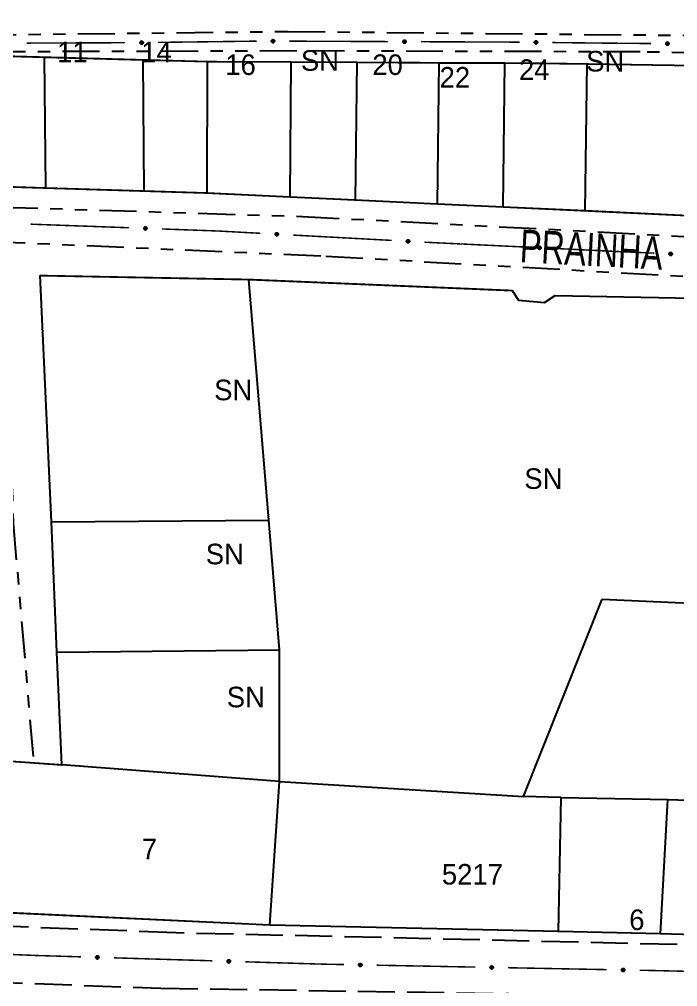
# Model space of a CAD drawing. Extents: x 203196 to 204359, y 4872588 to 4874244.
# Drawn here: x 204105.9 to 204186, y 4873440 to 4873557.6 of the extents above; entities that cross this region are included whole.
import ezdxf
from ezdxf.enums import TextEntityAlignment as Align

# ---------------------------------------------------------------- set-up
doc = ezdxf.new("R2010")
doc.units = 0
doc.header["$LTSCALE"] = 1.5
doc.header["$MEASUREMENT"] = 0
doc.linetypes.add('TRACO_11', pattern=[8, 3, -1, 3, -1])
doc.linetypes.add('TRACO_25', pattern=[8, 3, -1, 1, -1, 1, -1])
for name, color, linetype in [('CD_MALHA_LOTES', 7, 'CONTINUOUS'), ('RU-QUADRA', 210, 'CONTINUOUS'), ('SV-EIXO-RUA-N-PAV', 6, 'CONTINUOUS'), ('SV-EIXO-RUA-PAV', 20, 'CONTINUOUS'), ('SV-RUA-NAO-PAV', 7, 'CONTINUOUS'), ('SV-RUA-PAVIM', 7, 'CONTINUOUS'), ('SV-TXT-RUA-N-PAV', 7, 'CONTINUOUS'), ('Th_NmrPort', 1, 'CONTINUOUS')]:
    doc.layers.add(name, color=color, linetype=linetype)
doc.styles.add('ARIAL', font='ARIAL.SHX')

msp = doc.modelspace()

# ---------------------------------------------------------------- linework, layer by layer
at = {"layer": 'CD_MALHA_LOTES', "linetype": 'Continuous', "flags": 128}
for points in [[(204098.964626, 4873553.297241), (204108.952803, 4873553.023557)], [(204109.097777, 4873537.07987), (204108.952803, 4873553.023557)], [(204108.952803, 4873553.023557), (204120.938616, 4873552.695135)], [(204121.080477, 4873536.70782), (204120.938616, 4873552.695135)], [(204120.938616, 4873552.695135), (204128.789991, 4873552.48)], [(204128.74, 4873536.47), (204128.789991, 4873552.48)], [(204128.789991, 4873552.48), (204138.966852, 4873552.42988)], [(204138.813248, 4873535.998482), (204138.966852, 4873552.42988)], [(204138.966852, 4873552.42988), (204146.966677, 4873552.390482)], [(204146.798795, 4873535.624029), (204146.966677, 4873552.390482)], [(204146.966677, 4873552.390482), (204156.966458, 4873552.341234)], [(204156.780647, 4873535.154259), (204156.966458, 4873552.341234)], [(204156.966458, 4873552.341234), (204164.966283, 4873552.301836)], [(204164.76613, 4873534.778444), (204164.966283, 4873552.301836)], [(204164.966283, 4873552.301836), (204174.965722, 4873552.193558)], [(204174.748742, 4873534.308638), (204174.965722, 4873552.193558)], [(204174.965722, 4873552.193558), (204193.463336, 4873551.906269)], [(204109.097777, 4873537.07987), (204099.112193, 4873537.389912)], [(204121.080477, 4873536.70782), (204109.097777, 4873537.07987)], [(204128.74, 4873536.47), (204121.080477, 4873536.70782)], [(204138.813248, 4873535.998482), (204128.74, 4873536.47)], [(204146.798795, 4873535.624029), (204138.813248, 4873535.998482)], [(204156.780647, 4873535.154259), (204146.798795, 4873535.624029)], [(204164.76613, 4873534.778444), (204156.780647, 4873535.154259)], [(204174.748742, 4873534.308638), (204164.76613, 4873534.778444)], [(204193.216576, 4873533.439499), (204174.748742, 4873534.308638)], [(204109.78759, 4873496.505739), (204108.42, 4873526.47)], [(204108.42, 4873526.47), (204133.820335, 4873525.991762)], [(204133.820335, 4873525.991762), (204165.859835, 4873524.654078), (204166.625962, 4873523.459301), (204169.8, 4873523.17), (204171.061773, 4873524.011423), (204198.3, 4873523.49)], [(204136.227334, 4873496.724014), (204133.820335, 4873525.991762)], [(204109.78759, 4873496.505739), (204136.227334, 4873496.724014)], [(204137.525686, 4873480.932069), (204136.227334, 4873496.724014)], [(204110.415517, 4873480.667846), (204109.78759, 4873496.505739)], [(204167.227038, 4873463.097157), (204176.803988, 4873487.113249)], [(204176.803988, 4873487.113249), (204201.810214, 4873485.973316)], [(204110.415517, 4873480.667846), (204137.525686, 4873480.932069)], [(204111.05048, 4873466.969194), (204110.415517, 4873480.667846)], [(204137.532614, 4873464.953121), (204137.525686, 4873480.932069)], [(204101.987635, 4873467.59959), (204111.05048, 4873466.969194)], [(204137.532614, 4873464.953121), (204111.05048, 4873466.969194)], [(204136.354747, 4873447.479895), (204137.532614, 4873464.953121)], [(204137.532614, 4873464.953121), (204167.227038, 4873463.097157)], [(204171.80511, 4873463.003629), (204167.227038, 4873463.097157)], [(204171.470241, 4873446.704311), (204171.80511, 4873463.003629)], [(204171.80511, 4873463.003629), (204184.812869, 4873462.737886)], [(204183.888178, 4873446.433292), (204184.812869, 4873462.737886)], [(204184.812869, 4873462.737886), (204197.05489, 4873462.332104)], [(204136.354747, 4873447.479895), (204100.39, 4873449.15)], [(204171.470241, 4873446.704311), (204136.354747, 4873447.479895)], [(204183.888178, 4873446.433292), (204171.470241, 4873446.704311)], [(204196.065311, 4873446.063835), (204183.888178, 4873446.433292)]]:
    msp.add_lwpolyline(points, dxfattribs=at)
at = {"layer": 'RU-QUADRA', "linetype": 'Continuous', "const_width": 0.18, "flags": 128}
for points in [[(204092.99, 4873537.58), (204128.74, 4873536.47), (204138.81, 4873536), (204205.53, 4873532.86), (204258.98, 4873530.43), (204267.77, 4873550.38), (204237.65, 4873551.22), (204169.4, 4873552.28), (204128.79, 4873552.48), (204069.033068, 4873554.117392)], [(204100.39, 4873449.15), (204136.35, 4873447.48), (204183.89, 4873446.43), (204217.75, 4873445.41), (204225.18, 4873461.4), (204236.26, 4873484.55), (204240.7, 4873495.18), (204248.237278, 4873512.667168), (204245.612781, 4873512.99523), (204248.4, 4873521.68), (204211.64, 4873523.01), (204198.3, 4873523.49), (204171.061773, 4873524.011423), (204169.8, 4873523.17), (204166.625962, 4873523.459301), (204165.86, 4873524.65), (204133.82, 4873525.99), (204108.42, 4873526.47), (204109.78759, 4873496.505739), (204110.415517, 4873480.667846), (204111.05048, 4873466.969194), (204101.987635, 4873467.59959)]]:
    msp.add_lwpolyline(points, dxfattribs=at)
at = {"layer": 'SV-EIXO-RUA-N-PAV', "const_width": 0.18}
for points in [[(204106.75033, 4873554.719036), (204118.750227, 4873554.768847)], [(204122.750023, 4873554.805498), (204134.749058, 4873554.957712)], [(204138.74896, 4873554.955387), (204150.748852, 4873554.904522)], [(204154.748818, 4873554.887835), (204165.748722, 4873554.841889)], [(204165.748722, 4873554.841889), (204166.20653, 4873554.840001)], [(204166.20653, 4873554.840001), (204166.748684, 4873554.833909)], [(204170.748431, 4873554.788965), (204176.748052, 4873554.721549)], [(204176.748052, 4873554.721549), (204177.65863, 4873554.711326)], [(204177.65863, 4873554.711326), (204182.747819, 4873554.669)], [(204107.233417, 4873532.704282), (204119.225459, 4873532.267324)], [(204123.222806, 4873532.121671), (204129.218827, 4873531.903192)], [(204129.218827, 4873531.903192), (204129.991586, 4873531.875037)], [(204129.991586, 4873531.875037), (204135.210695, 4873531.592923)], [(204139.204864, 4873531.377022), (204151.187371, 4873530.729318)], [(204155.18154, 4873530.513416), (204155.383509, 4873530.502501)], [(204155.383509, 4873530.502501), (204167.167569, 4873529.934594)], [(204171.162932, 4873529.742046), (204178.154817, 4873529.405087)], [(204178.154817, 4873529.405087), (204179.116949, 4873529.358721)], [(204179.116949, 4873529.358721), (204183.14972, 4873529.179486)]]:
    msp.add_lwpolyline(points, dxfattribs=at)
at = {"layer": 'SV-EIXO-RUA-N-PAV'}
for points in [[(204120.605119, 4873554.888378), (204120.638761, 4873554.923878), (204120.674935, 4873554.947509), (204120.710778, 4873554.958534), (204120.744991, 4873554.960018), (204120.780165, 4873554.957594), (204120.815088, 4873554.947326), (204120.851324, 4873554.927344), (204120.887172, 4873554.893846), (204120.908944, 4873554.8552), (204120.921634, 4873554.820638), (204120.925235, 4873554.785051), (204120.922308, 4873554.750921), (204120.910443, 4873554.714997), (204120.889834, 4873554.678473), (204120.855279, 4873554.643242), (204120.819656, 4873554.620318), (204120.784707, 4873554.610564), (204120.748908, 4873554.60717), (204120.713028, 4873554.610075), (204120.678805, 4873554.620351), (204120.642068, 4873554.641167), (204120.607746, 4873554.675735), (204120.584477, 4873554.711002), (204120.574235, 4873554.745805), (204120.571687, 4873554.781126), (204120.573689, 4873554.816434), (204120.582549, 4873554.851969), (204120.605119, 4873554.888378)], [(204136.605766, 4873555.074554), (204136.640004, 4873555.109479), (204136.676572, 4873555.132494), (204136.712596, 4873555.142911), (204136.74683, 4873555.143816), (204136.781958, 4873555.140797), (204136.816702, 4873555.12994), (204136.852595, 4873555.109348), (204136.887871, 4873555.075248), (204136.908986, 4873555.036238), (204136.921089, 4873555.001466), (204136.924088, 4873554.965823), (204136.920583, 4873554.931748), (204136.908112, 4873554.89603), (204136.886888, 4873554.85986), (204136.851741, 4873554.825219), (204136.815736, 4873554.802901), (204136.780627, 4873554.79374), (204136.744775, 4873554.790952), (204136.708949, 4873554.794464), (204136.674905, 4873554.805318), (204136.638526, 4873554.826753), (204136.604794, 4873554.861896), (204136.582125, 4873554.897552), (204136.572473, 4873554.932523), (204136.570523, 4873554.967882), (204136.573123, 4873555.003151), (204136.582583, 4873555.038532), (204136.605766, 4873555.074554)], [(204152.605616, 4873555.006868), (204152.639852, 4873555.041796), (204152.676418, 4873555.064813), (204152.712442, 4873555.075233), (204152.746676, 4873555.07614), (204152.781804, 4873555.073123), (204152.816549, 4873555.062268), (204152.852443, 4873555.041678), (204152.887721, 4873555.00758), (204152.908838, 4873554.968571), (204152.920943, 4873554.933801), (204152.923944, 4873554.898158), (204152.920442, 4873554.864082), (204152.907973, 4873554.828364), (204152.886751, 4873554.792192), (204152.851606, 4873554.757549), (204152.815603, 4873554.735229), (204152.780494, 4873554.726065), (204152.744642, 4873554.723275), (204152.708817, 4873554.726785), (204152.674772, 4873554.737637), (204152.638391, 4873554.759069), (204152.604657, 4873554.79421), (204152.581986, 4873554.829865), (204152.572332, 4873554.864836), (204152.57038, 4873554.900195), (204152.572977, 4873554.935464), (204152.582435, 4873554.970845), (204152.605616, 4873555.006868)], [(204168.606123, 4873554.923125), (204168.640605, 4873554.957809), (204168.677333, 4873554.980568), (204168.713429, 4873554.990733), (204168.747669, 4873554.991399), (204168.782774, 4873554.988134), (204168.817442, 4873554.977034), (204168.85319, 4873554.956191), (204168.888226, 4873554.921845), (204168.909068, 4873554.882688), (204168.920927, 4873554.847833), (204168.923676, 4873554.81217), (204168.919933, 4873554.77812), (204168.907212, 4873554.74249), (204168.885736, 4873554.706469), (204168.850347, 4873554.672075), (204168.814187, 4873554.65001), (204168.779015, 4873554.641094), (204168.743144, 4873554.638557), (204168.707344, 4873554.64232), (204168.673376, 4873554.653412), (204168.637148, 4873554.6751), (204168.603663, 4873554.710479), (204168.581244, 4873554.746293), (204168.571837, 4873554.781331), (204168.570135, 4873554.816702), (204168.572981, 4873554.851953), (204168.582688, 4873554.887266), (204168.606123, 4873554.923125)], [(204184.60499, 4873554.763638), (204184.63937, 4873554.798424), (204184.676032, 4873554.82129), (204184.712098, 4873554.83156), (204184.746336, 4873554.832325), (204184.781451, 4873554.829163), (204184.81615, 4873554.818164), (204184.851959, 4873554.797426), (204184.887096, 4873554.763182), (204184.908051, 4873554.724087), (204184.920012, 4873554.689266), (204184.922866, 4873554.653611), (204184.919222, 4873554.61955), (204184.906605, 4873554.583884), (204184.885234, 4873554.5478), (204184.849946, 4873554.513303), (204184.813851, 4873554.491132), (204184.778704, 4873554.482114), (204184.742841, 4873554.479472), (204184.70703, 4873554.48313), (204184.673031, 4873554.494123), (204184.636739, 4873554.515706), (204184.603151, 4873554.550986), (204184.580628, 4873554.586735), (204184.571118, 4873554.621745), (204184.569313, 4873554.657112), (204184.572056, 4873554.69237), (204184.58166, 4873554.727711), (204184.60499, 4873554.763638)], [(204121.084555, 4873532.309737), (204121.1199, 4873532.343542), (204121.157189, 4873532.365369), (204121.19353, 4873532.374622), (204121.227776, 4873532.374425), (204121.262788, 4873532.370277), (204121.297165, 4873532.358307), (204121.332377, 4873532.336571), (204121.366537, 4873532.301353), (204121.386386, 4873532.261684), (204121.397363, 4873532.226541), (204121.399214, 4873532.19082), (204121.394615, 4873532.156875), (204121.381, 4873532.121577), (204121.358624, 4873532.086109), (204121.32238, 4873532.052616), (204121.285676, 4873532.031469), (204121.25029, 4873532.023442), (204121.214367, 4873532.021809), (204121.178673, 4873532.026472), (204121.144996, 4873532.038416), (204121.109325, 4873532.06101), (204121.076742, 4873532.09722), (204121.055232, 4873532.133588), (204121.04671, 4873532.168851), (204121.045899, 4873532.204254), (204121.049632, 4873532.239422), (204121.060225, 4873532.274479), (204121.084555, 4873532.309737)], [(204137.07025, 4873531.602648), (204137.106183, 4873531.635826), (204137.143851, 4873531.656994), (204137.180349, 4873531.665607), (204137.214585, 4873531.664808), (204137.249519, 4873531.660045), (204137.283681, 4873531.647473), (204137.318505, 4873531.625121), (204137.352041, 4873531.589308), (204137.371189, 4873531.549297), (204137.381547, 4873531.513966), (204137.382769, 4873531.478218), (204137.377574, 4873531.444359), (204137.363342, 4873531.409306), (204137.340345, 4873531.374236), (204137.303518, 4873531.341386), (204137.266448, 4873531.320887), (204137.230926, 4873531.313484), (204137.19498, 4873531.312482), (204137.159374, 4873531.317772), (204137.125911, 4873531.330306), (204137.090643, 4873531.353524), (204137.058702, 4873531.390301), (204137.037834, 4873531.427041), (204137.029934, 4873531.462449), (204137.029745, 4873531.497861), (204137.034096, 4873531.532957), (204137.045304, 4873531.567823), (204137.07025, 4873531.602648)], [(204153.046926, 4873530.739042), (204153.08286, 4873530.772221), (204153.120527, 4873530.793389), (204153.157025, 4873530.802002), (204153.191262, 4873530.801202), (204153.226196, 4873530.79644), (204153.260357, 4873530.783868), (204153.295181, 4873530.761515), (204153.328717, 4873530.725703), (204153.347865, 4873530.685691), (204153.358223, 4873530.650361), (204153.359446, 4873530.614613), (204153.354251, 4873530.580754), (204153.340018, 4873530.545701), (204153.317021, 4873530.510631), (204153.280195, 4873530.477781), (204153.243124, 4873530.457282), (204153.207603, 4873530.449878), (204153.171656, 4873530.448877), (204153.13605, 4873530.454167), (204153.102588, 4873530.466701), (204153.067319, 4873530.489918), (204153.035378, 4873530.526696), (204153.014511, 4873530.563436), (204153.00661, 4873530.598844), (204153.006421, 4873530.634256), (204153.010772, 4873530.669352), (204153.02198, 4873530.704218), (204153.046926, 4873530.739042)], [(204169.027035, 4873529.955189), (204169.062774, 4873529.988577), (204169.100317, 4873530.009965), (204169.136764, 4873530.018791), (204169.171005, 4873530.018192), (204169.205966, 4873530.013633), (204169.2402, 4873530.001261), (204169.275155, 4873529.979113), (204169.308899, 4873529.943497), (204169.328281, 4873529.903598), (204169.338846, 4873529.868328), (204169.340277, 4873529.832588), (204169.33528, 4873529.798699), (204169.321252, 4873529.763564), (204169.298461, 4873529.72836), (204169.261827, 4873529.695295), (204169.224877, 4873529.67458), (204169.1894, 4873529.666969), (204169.15346, 4873529.665758), (204169.117823, 4873529.670839), (204169.084288, 4873529.683177), (204169.048885, 4873529.706188), (204169.016729, 4873529.742779), (204168.995647, 4873529.779396), (204168.98754, 4873529.814757), (204168.987144, 4873529.850167), (204168.991289, 4873529.885288), (204169.002293, 4873529.920219), (204169.027035, 4873529.955189)], [(204185.009096, 4873529.207036), (204185.044709, 4873529.240558), (204185.082172, 4873529.262086), (204185.118586, 4873529.271048), (204185.152829, 4873529.270577), (204185.187807, 4873529.26615), (204185.222087, 4873529.253906), (204185.257124, 4873529.231888), (204185.291002, 4873529.196399), (204185.310533, 4873529.156573), (204185.321229, 4873529.121343), (204185.322794, 4873529.085608), (204185.317923, 4873529.051701), (204185.304027, 4873529.016513), (204185.281368, 4873528.981225), (204185.244858, 4873528.948023), (204185.207986, 4873528.927169), (204185.172537, 4873528.919426), (204185.136602, 4873528.91808), (204185.100946, 4873528.923028), (204185.067366, 4873528.935241), (204185.031876, 4873528.958119), (204184.999584, 4873528.994589), (204184.978365, 4873529.031127), (204184.970126, 4873529.066458), (204184.969597, 4873529.101866), (204184.973611, 4873529.137003), (204184.984485, 4873529.171974), (204185.009096, 4873529.207036)]]:
    msp.add_lwpolyline(points, close=True, dxfattribs=at)
for points in [[(204120.571687, 4873554.781126), (204120.921634, 4873554.820638)], [(204120.573689, 4873554.816434), (204120.908944, 4873554.8552)], [(204120.574235, 4873554.745805), (204120.925235, 4873554.785051)], [(204120.575564, 4873554.763067), (204120.921709, 4873554.800209)], [(204120.576461, 4873554.799923), (204120.910292, 4873554.839639)], [(204120.582549, 4873554.851969), (204120.887172, 4873554.893846)], [(204120.582836, 4873554.727679), (204120.92076, 4873554.767446)], [(204120.58285, 4873554.83412), (204120.893469, 4873554.874906)], [(204120.584477, 4873554.711002), (204120.922308, 4873554.750921)], [(204120.594697, 4873554.868386), (204120.865748, 4873554.90867)], [(204120.598295, 4873554.692394), (204120.91166, 4873554.73185)], [(204120.605119, 4873554.888378), (204120.851324, 4873554.927344)], [(204120.607746, 4873554.675735), (204120.910443, 4873554.714997)], [(204120.62423, 4873554.906971), (204120.825817, 4873554.93682)], [(204120.628727, 4873554.660029), (204120.897101, 4873554.696185)], [(204120.638761, 4873554.923878), (204120.815088, 4873554.947326)], [(204120.642068, 4873554.641167), (204120.889834, 4873554.678473)], [(204120.659324, 4873554.937438), (204120.788787, 4873554.951362)], [(204120.665912, 4873554.633208), (204120.864805, 4873554.660295)], [(204120.674935, 4873554.947509), (204120.780165, 4873554.957594)], [(204120.678805, 4873554.620351), (204120.855279, 4873554.643242)], [(204120.700248, 4873554.615904), (204120.831058, 4873554.631209)], [(204120.713028, 4873554.610075), (204120.819656, 4873554.620318)], [(204136.570523, 4873554.967882), (204136.921089, 4873555.001466)], [(204136.572473, 4873554.932523), (204136.924088, 4873554.965823)], [(204136.573123, 4873555.003151), (204136.908986, 4873555.036238)], [(204136.574094, 4873554.94976), (204136.920819, 4873554.981039)], [(204136.575615, 4873554.986596), (204136.91007, 4873555.020656)], [(204136.580766, 4873554.914254), (204136.919315, 4873554.948297)], [(204136.582125, 4873554.897552), (204136.920583, 4873554.931748)], [(204136.582582, 4873555.02068), (204136.893847, 4873555.056203)], [(204136.582583, 4873555.038532), (204136.887871, 4873555.075248)], [(204136.595007, 4873555.054741), (204136.866701, 4873555.090431)], [(204136.595626, 4873554.878713), (204136.909613, 4873554.91286)], [(204136.604794, 4873554.861896), (204136.908112, 4873554.89603)], [(204136.605766, 4873555.074554), (204136.852595, 4873555.109348)], [(204136.625188, 4873555.09282), (204136.827252, 4873555.119254)], [(204136.625506, 4873554.845838), (204136.894453, 4873554.877446)], [(204136.638526, 4873554.826753), (204136.886888, 4873554.85986)], [(204136.640004, 4873555.109479), (204136.816702, 4873555.12994)], [(204136.660793, 4873555.122689), (204136.790473, 4873555.13442)], [(204136.662232, 4873554.818391), (204136.861555, 4873554.842108)], [(204136.674905, 4873554.805318), (204136.851741, 4873554.825219)], [(204136.676572, 4873555.132494), (204136.781958, 4873555.140797)], [(204136.69627, 4873554.800508), (204136.827321, 4873554.813598)], [(204136.708949, 4873554.794464), (204136.815736, 4873554.802901)], [(204152.57038, 4873554.900195), (204152.920943, 4873554.933801)], [(204152.572332, 4873554.864836), (204152.923944, 4873554.898158)], [(204152.572977, 4873554.935464), (204152.908838, 4873554.968571)], [(204152.573952, 4873554.882073), (204152.920674, 4873554.913374)], [(204152.57547, 4873554.918909), (204152.909924, 4873554.95299)], [(204152.580626, 4873554.846567), (204152.919173, 4873554.880631)], [(204152.581986, 4873554.829865), (204152.920442, 4873554.864082)], [(204152.582435, 4873554.970845), (204152.887721, 4873555.00758)], [(204152.582435, 4873554.952993), (204152.893698, 4873554.988536)], [(204152.594859, 4873554.987055), (204152.86655, 4873555.022762)], [(204152.595488, 4873554.811027), (204152.909473, 4873554.845194)], [(204152.604657, 4873554.79421), (204152.907973, 4873554.828364)], [(204152.605616, 4873555.006868), (204152.852443, 4873555.041678)], [(204152.625037, 4873555.025136), (204152.827099, 4873555.051582)], [(204152.62537, 4873554.778154), (204152.894316, 4873554.809779)], [(204152.638391, 4873554.759069), (204152.886751, 4873554.792192)], [(204152.639852, 4873555.041796), (204152.816549, 4873555.062268)], [(204152.66064, 4873555.055007), (204152.79032, 4873555.066746)], [(204152.662098, 4873554.750709), (204152.861419, 4873554.774439)], [(204152.674772, 4873554.737637), (204152.851606, 4873554.757549)], [(204152.676418, 4873555.064813), (204152.781804, 4873555.073123)], [(204152.696137, 4873554.732828), (204152.827187, 4873554.745926)], [(204152.708817, 4873554.726785), (204152.815603, 4873554.735229)], [(204168.570135, 4873554.816702), (204168.920927, 4873554.847833)], [(204168.571837, 4873554.781331), (204168.923676, 4873554.81217)], [(204168.572981, 4873554.851953), (204168.909068, 4873554.882688)], [(204168.573579, 4873554.798556), (204168.920514, 4873554.827408)], [(204168.575357, 4873554.83538), (204168.910043, 4873554.867099)], [(204168.580002, 4873554.763004), (204168.918781, 4873554.794677)], [(204168.581244, 4873554.746293), (204168.919933, 4873554.77812)], [(204168.582563, 4873554.869415), (204168.894068, 4873554.902759)], [(204168.582688, 4873554.887266), (204168.888226, 4873554.921845)], [(204168.594613, 4873554.72736), (204168.908832, 4873554.759309)], [(204168.595226, 4873554.903388), (204168.867163, 4873554.937176)], [(204168.603663, 4873554.710479), (204168.907212, 4873554.74249)], [(204168.606123, 4873554.923125), (204168.85319, 4873554.956191)], [(204168.624262, 4873554.694276), (204168.893424, 4873554.724002)], [(204168.625673, 4873554.941255), (204168.827916, 4873554.966274)], [(204168.637148, 4873554.6751), (204168.885736, 4873554.706469)], [(204168.640605, 4873554.957809), (204168.817442, 4873554.977034)], [(204168.660795, 4873554.666574), (204168.860279, 4873554.688895)], [(204168.661486, 4873554.970873), (204168.791245, 4873554.981697)], [(204168.673376, 4873554.653412), (204168.850347, 4873554.672075)], [(204168.677333, 4873554.980568), (204168.782774, 4873554.988134)], [(204168.694707, 4873554.648453), (204168.825846, 4873554.660625)], [(204168.707344, 4873554.64232), (204168.814187, 4873554.65001)], [(204184.569313, 4873554.657112), (204184.920012, 4873554.689266)], [(204184.571118, 4873554.621745), (204184.922866, 4873554.653611)], [(204184.572056, 4873554.69237), (204184.908051, 4873554.724087)], [(204184.57281, 4873554.638975), (204184.919659, 4873554.66884)], [(204184.574481, 4873554.675805), (204184.909072, 4873554.708501)], [(204184.579337, 4873554.603442), (204184.918022, 4873554.636104)], [(204184.580628, 4873554.586735), (204184.919222, 4873554.61955)], [(204184.581587, 4873554.70986), (204184.892993, 4873554.744113)], [(204184.58166, 4873554.727711), (204184.887096, 4873554.763182)], [(204184.594051, 4873554.567841), (204184.908176, 4873554.600707)], [(204184.594151, 4873554.74387), (204184.865988, 4873554.778452)], [(204184.603151, 4873554.550986), (204184.906605, 4873554.583884)], [(204184.60499, 4873554.763638), (204184.851959, 4873554.797426)], [(204184.623797, 4873554.534844), (204184.892871, 4873554.565356)], [(204184.624487, 4873554.781825), (204184.826656, 4873554.807435)], [(204184.636739, 4873554.515706), (204184.885234, 4873554.5478)], [(204184.63937, 4873554.798424), (204184.81615, 4873554.818164)], [(204184.660213, 4873554.811549), (204184.78994, 4873554.822751)], [(204184.660411, 4873554.507248), (204184.859829, 4873554.530152)], [(204184.673031, 4873554.494123), (204184.849946, 4873554.513303)], [(204184.676032, 4873554.82129), (204184.781451, 4873554.829163)], [(204184.694376, 4873554.489226), (204184.825479, 4873554.501781)], [(204184.70703, 4873554.48313), (204184.813851, 4873554.491132)], [(204121.045899, 4873532.204254), (204121.397363, 4873532.226541)], [(204121.04671, 4873532.168851), (204121.399214, 4873532.19082)], [(204121.048885, 4873532.186027), (204121.396436, 4873532.206134)], [(204121.049632, 4873532.239422), (204121.386386, 4873532.261684)], [(204121.05159, 4873532.222795), (204121.386968, 4873532.246076)], [(204121.054411, 4873532.150325), (204121.39388, 4873532.173456)], [(204121.055232, 4873532.133588), (204121.394615, 4873532.156875)], [(204121.05965, 4873532.256637), (204121.371897, 4873532.282126)], [(204121.060225, 4873532.274479), (204121.366537, 4873532.301353)], [(204121.068119, 4873532.114324), (204121.383043, 4873532.13835)], [(204121.073165, 4873532.29028), (204121.345866, 4873532.31721)], [(204121.076742, 4873532.09722), (204121.381, 4873532.121577)], [(204121.084555, 4873532.309737), (204121.332377, 4873532.336571)], [(204121.096926, 4873532.080504), (204121.366751, 4873532.103443)], [(204121.104556, 4873532.327369), (204121.307365, 4873532.347287)], [(204121.109325, 4873532.06101), (204121.358624, 4873532.086109)], [(204121.1199, 4873532.343542), (204121.297165, 4873532.358307)], [(204121.13275, 4873532.05189), (204121.332733, 4873532.069181)], [(204121.141103, 4873532.356076), (204121.271094, 4873532.363629)], [(204121.144996, 4873532.038416), (204121.32238, 4873532.052616)], [(204121.157189, 4873532.365369), (204121.262788, 4873532.370277)], [(204121.166195, 4873532.032921), (204121.297599, 4873532.041787)], [(204121.178673, 4873532.026472), (204121.285676, 4873532.031469)], [(204137.029745, 4873531.497861), (204137.381547, 4873531.513966)], [(204137.029934, 4873531.462449), (204137.382769, 4873531.478218)], [(204137.03241, 4873531.479584), (204137.380261, 4873531.493578)], [(204137.034096, 4873531.532957), (204137.371189, 4873531.549297)], [(204137.035761, 4873531.516299), (204137.371497, 4873531.53368)], [(204137.037308, 4873531.44379), (204137.377131, 4873531.460951)], [(204137.037834, 4873531.427041), (204137.377574, 4873531.444359)], [(204137.044415, 4873531.549994), (204137.357062, 4873531.56999)], [(204137.045304, 4873531.567823), (204137.352041, 4873531.589308)], [(204137.050381, 4873531.407554), (204137.365679, 4873531.42604)], [(204137.058519, 4873531.583394), (204137.331652, 4873531.605526)], [(204137.058702, 4873531.390301), (204137.363342, 4873531.409306)], [(204137.07025, 4873531.602648), (204137.318505, 4873531.625121)], [(204137.078589, 4873531.373233), (204137.348776, 4873531.391425)], [(204137.090557, 4873531.619925), (204137.293685, 4873531.636275)], [(204137.090643, 4873531.353524), (204137.340345, 4873531.374236)], [(204137.106183, 4873531.635826), (204137.283681, 4873531.647473)], [(204137.113905, 4873531.343994), (204137.31416, 4873531.357766)], [(204137.125911, 4873531.330306), (204137.303518, 4873531.341386)], [(204137.127604, 4873531.647986), (204137.257707, 4873531.653252)], [(204137.143851, 4873531.656994), (204137.249519, 4873531.660045)], [(204137.14701, 4873531.324439), (204137.27855, 4873531.330994)], [(204137.159374, 4873531.317772), (204137.266448, 4873531.320887)], [(204153.02198, 4873530.704218), (204153.328717, 4873530.725703)], [(204153.035196, 4873530.719789), (204153.308328, 4873530.741921)], [(204153.046926, 4873530.739042), (204153.295181, 4873530.761515)], [(204153.067234, 4873530.75632), (204153.270362, 4873530.77267)], [(204153.08286, 4873530.772221), (204153.260357, 4873530.783868)], [(204153.10428, 4873530.784381), (204153.234383, 4873530.789647)], [(204153.120527, 4873530.793389), (204153.226196, 4873530.79644)], [(204153.006421, 4873530.634256), (204153.358223, 4873530.650361)], [(204153.00661, 4873530.598844), (204153.359446, 4873530.614613)], [(204153.009087, 4873530.615979), (204153.356938, 4873530.629972)], [(204153.010772, 4873530.669352), (204153.347865, 4873530.685691)], [(204153.012438, 4873530.652694), (204153.348173, 4873530.670075)], [(204153.013984, 4873530.580185), (204153.353808, 4873530.597345)], [(204153.014511, 4873530.563436), (204153.354251, 4873530.580754)], [(204153.021092, 4873530.686389), (204153.333738, 4873530.706385)], [(204153.027057, 4873530.543949), (204153.342355, 4873530.562435)], [(204153.035378, 4873530.526696), (204153.340018, 4873530.545701)], [(204153.055265, 4873530.509628), (204153.325452, 4873530.527819)], [(204153.067319, 4873530.489918), (204153.317021, 4873530.510631)], [(204153.090581, 4873530.480388), (204153.290836, 4873530.494161)], [(204153.102588, 4873530.466701), (204153.280195, 4873530.477781)], [(204153.123687, 4873530.460834), (204153.255226, 4873530.467389)], [(204153.13605, 4873530.454167), (204153.243124, 4873530.457282)], [(204168.987144, 4873529.850167), (204169.338846, 4873529.868328)], [(204168.98754, 4873529.814757), (204169.340277, 4873529.832588)], [(204168.989916, 4873529.831906), (204169.337679, 4873529.847933)], [(204168.991289, 4873529.885288), (204169.328281, 4873529.903598)], [(204168.993052, 4873529.86864), (204169.32868, 4873529.887984)], [(204168.995023, 4873529.796141), (204169.33474, 4873529.815288)], [(204168.995647, 4873529.779396), (204169.33528, 4873529.798699)], [(204169.001509, 4873529.902385), (204169.314033, 4873529.924208)], [(204169.002293, 4873529.920219), (204169.308899, 4873529.943497)], [(204169.008307, 4873529.759982), (204169.323491, 4873529.780311)], [(204169.015418, 4873529.935867), (204169.288416, 4873529.959596)], [(204169.016729, 4873529.742779), (204169.321252, 4873529.763564)], [(204169.027035, 4873529.955189), (204169.275155, 4873529.979113)], [(204169.036716, 4873529.725827), (204169.306791, 4873529.745598)], [(204169.047241, 4873529.972585), (204169.25027, 4873529.990122)], [(204169.048885, 4873529.706188), (204169.298461, 4873529.72836)], [(204169.062774, 4873529.988577), (204169.2402, 4873530.001261)], [(204169.072201, 4873529.696794), (204169.272373, 4873529.711737)], [(204169.084123, 4873530.000862), (204169.214193, 4873530.006888)], [(204169.084288, 4873529.683177), (204169.261827, 4873529.695295)], [(204169.100317, 4873530.009965), (204169.205966, 4873530.013633)], [(204169.105421, 4873529.677434), (204169.23692, 4873529.684758)], [(204169.117823, 4873529.670839), (204169.224877, 4873529.67458)], [(204184.969597, 4873529.101866), (204185.321229, 4873529.121343)], [(204184.970126, 4873529.066458), (204185.322794, 4873529.085608)], [(204184.972438, 4873529.083616), (204185.320139, 4873529.100943)], [(204184.973611, 4873529.137003), (204185.310533, 4873529.156573)], [(204184.975437, 4873529.120361), (204185.31099, 4873529.14096)], [(204184.977678, 4873529.04787), (204185.317321, 4873529.068287)], [(204184.978365, 4873529.031127), (204185.317923, 4873529.051701)], [(204184.983767, 4873529.154137), (204185.296207, 4873529.17713)], [(204184.984485, 4873529.171974), (204185.291002, 4873529.196399)], [(204184.991098, 4873529.011761), (204185.306204, 4873529.033269)], [(204184.99755, 4873529.187671), (204185.270458, 4873529.212421)], [(204184.999584, 4873528.994589), (204185.304027, 4873529.016513)], [(204185.009096, 4873529.207036), (204185.257124, 4873529.231888)], [(204185.019634, 4873528.977712), (204185.289634, 4873528.998493)], [(204185.029237, 4873529.224508), (204185.232199, 4873529.242804)], [(204185.031876, 4873528.958119), (204185.281368, 4873528.981225)], [(204185.044709, 4873529.240558), (204185.222087, 4873529.253906)], [(204185.055228, 4873528.948813), (204185.255342, 4873528.964504)], [(204185.066012, 4873529.252922), (204185.196059, 4873529.259435)], [(204185.067366, 4873528.935241), (204185.244858, 4873528.948023)], [(204185.082172, 4873529.262086), (204185.187807, 4873529.26615)], [(204185.08852, 4873528.929577), (204185.219991, 4873528.937392)], [(204185.100946, 4873528.923028), (204185.207986, 4873528.927169)]]:
    msp.add_lwpolyline(points, dxfattribs=at)
at = {"layer": 'SV-EIXO-RUA-PAV', "const_width": 0.18}
for points in [[(204101.386467, 4873444.048), (204107.381475, 4873443.803306)], [(204107.381475, 4873443.803306), (204107.995146, 4873443.77826)], [(204107.995146, 4873443.77826), (204113.378513, 4873443.615799)], [(204117.376693, 4873443.49514), (204129.371232, 4873443.133164)], [(204133.369412, 4873443.012505), (204142.365317, 4873442.741023)], [(204142.365317, 4873442.741023), (204143.05924, 4873442.720084)], [(204143.05924, 4873442.720084), (204145.364576, 4873442.675804)], [(204149.363838, 4873442.598987), (204161.361625, 4873442.368536)], [(204165.360887, 4873442.291719), (204177.358674, 4873442.061267)], [(204181.357937, 4873441.98445), (204182.357752, 4873441.965246)], [(204182.357752, 4873441.965246), (204183.12562, 4873441.950502)], [(204183.12562, 4873441.950502), (204193.354556, 4873441.700506)]]:
    msp.add_lwpolyline(points, dxfattribs=at)
at = {"layer": 'SV-EIXO-RUA-PAV'}
for points in [[(204115.237309, 4873443.669834), (204115.272441, 4873443.703859), (204115.309593, 4873443.725919), (204115.345876, 4873443.735399), (204115.380122, 4873443.735416), (204115.415159, 4873443.731487), (204115.44961, 4873443.719732), (204115.484958, 4873443.698216), (204115.519337, 4873443.663213), (204115.539434, 4873443.623669), (204115.550631, 4873443.588596), (204115.552705, 4873443.552887), (204115.548318, 4873443.518914), (204115.534924, 4873443.483532), (204115.51277, 4873443.447924), (204115.476737, 4873443.414205), (204115.440165, 4873443.392829), (204115.40483, 4873443.384581), (204115.368918, 4873443.382723), (204115.333196, 4873443.387163), (204115.299444, 4873443.398896), (204115.263633, 4873443.421267), (204115.230824, 4873443.457273), (204115.209087, 4873443.493505), (204115.200345, 4873443.528715), (204115.199312, 4873443.564112), (204115.202825, 4873443.599302), (204115.2132, 4873443.634425), (204115.237309, 4873443.669834)], [(204131.230028, 4873443.187199), (204131.26516, 4873443.221224), (204131.302312, 4873443.243284), (204131.338595, 4873443.252764), (204131.372841, 4873443.252781), (204131.407878, 4873443.248852), (204131.44233, 4873443.237097), (204131.477677, 4873443.215581), (204131.512056, 4873443.180578), (204131.532153, 4873443.141034), (204131.54335, 4873443.105961), (204131.545424, 4873443.070252), (204131.541037, 4873443.036279), (204131.527643, 4873443.000897), (204131.505489, 4873442.965289), (204131.469456, 4873442.93157), (204131.432884, 4873442.910194), (204131.397549, 4873442.901946), (204131.361637, 4873442.900088), (204131.325915, 4873442.904528), (204131.292163, 4873442.916261), (204131.256352, 4873442.938632), (204131.223543, 4873442.974638), (204131.201806, 4873443.01087), (204131.193064, 4873443.04608), (204131.192031, 4873443.081477), (204131.195545, 4873443.116667), (204131.205919, 4873443.15179), (204131.230028, 4873443.187199)], [(204147.222667, 4873442.750215), (204147.257424, 4873442.784624), (204147.294332, 4873442.807089), (204147.330509, 4873442.816966), (204147.364752, 4873442.817359), (204147.399831, 4873442.813814), (204147.434409, 4873442.802438), (204147.46999, 4873442.781311), (204147.504751, 4873442.746687), (204147.52528, 4873442.707366), (204147.536861, 4873442.672417), (204147.539326, 4873442.636733), (204147.535312, 4873442.602714), (204147.522307, 4873442.567187), (204147.500545, 4873442.531338), (204147.464883, 4873442.497227), (204147.428548, 4873442.475451), (204147.393306, 4873442.466816), (204147.357416, 4873442.464565), (204147.321647, 4873442.468612), (204147.287769, 4873442.479975), (204147.251714, 4873442.501951), (204147.218513, 4873442.537596), (204147.19638, 4873442.573587), (204147.187253, 4873442.608699), (204147.185832, 4873442.644083), (204147.188959, 4873442.679309), (204147.198947, 4873442.714544), (204147.222667, 4873442.750215)], [(204163.219716, 4873442.442947), (204163.254473, 4873442.477356), (204163.291382, 4873442.499821), (204163.327558, 4873442.509698), (204163.361802, 4873442.51009), (204163.39688, 4873442.506546), (204163.431458, 4873442.49517), (204163.467039, 4873442.474043), (204163.5018, 4873442.439419), (204163.522329, 4873442.400097), (204163.53391, 4873442.365148), (204163.536375, 4873442.329465), (204163.532361, 4873442.295445), (204163.519356, 4873442.259919), (204163.497594, 4873442.22407), (204163.461932, 4873442.189958), (204163.425597, 4873442.168182), (204163.390355, 4873442.159547), (204163.354465, 4873442.157296), (204163.318696, 4873442.161344), (204163.284818, 4873442.172707), (204163.248764, 4873442.194683), (204163.215562, 4873442.230327), (204163.193429, 4873442.266319), (204163.184302, 4873442.301431), (204163.182881, 4873442.336814), (204163.186008, 4873442.372041), (204163.195997, 4873442.407276), (204163.219716, 4873442.442947)], [(204179.216765, 4873442.135678), (204179.251523, 4873442.170087), (204179.288431, 4873442.192553), (204179.324607, 4873442.20243), (204179.358851, 4873442.202822), (204179.393929, 4873442.199278), (204179.428507, 4873442.187902), (204179.464088, 4873442.166774), (204179.49885, 4873442.13215), (204179.519378, 4873442.092829), (204179.530959, 4873442.05788), (204179.533424, 4873442.022196), (204179.52941, 4873441.988177), (204179.516406, 4873441.95265), (204179.494643, 4873441.916802), (204179.458982, 4873441.88269), (204179.422647, 4873441.860914), (204179.387404, 4873441.852279), (204179.351515, 4873441.850028), (204179.315746, 4873441.854076), (204179.281868, 4873441.865438), (204179.245813, 4873441.887415), (204179.212611, 4873441.923059), (204179.190479, 4873441.959051), (204179.181351, 4873441.994162), (204179.17993, 4873442.029546), (204179.183058, 4873442.064773), (204179.193046, 4873442.100007), (204179.216765, 4873442.135678)]]:
    msp.add_lwpolyline(points, close=True, dxfattribs=at)
for points in [[(204115.237309, 4873443.669834), (204115.484958, 4873443.698216)], [(204115.257199, 4873443.68759), (204115.459879, 4873443.708776)], [(204115.272441, 4873443.703859), (204115.44961, 4873443.719732)], [(204115.293566, 4873443.716526), (204115.423507, 4873443.724891)], [(204115.309593, 4873443.725919), (204115.415159, 4873443.731487)], [(204115.199312, 4873443.564112), (204115.550631, 4873443.588596)], [(204115.200345, 4873443.528715), (204115.552705, 4873443.552887)], [(204115.202412, 4873443.545903), (204115.549831, 4873443.568182)], [(204115.202825, 4873443.599302), (204115.539434, 4873443.623669)], [(204115.204888, 4873443.582688), (204115.540114, 4873443.608065)], [(204115.208162, 4873443.510236), (204115.547479, 4873443.53549)], [(204115.209087, 4873443.493505), (204115.548318, 4873443.518914)], [(204115.212736, 4873443.616579), (204115.524817, 4873443.64402)], [(204115.2132, 4873443.634425), (204115.519337, 4873443.663213)], [(204115.222095, 4873443.474322), (204115.536862, 4873443.500317)], [(204115.22604, 4873443.650306), (204115.498568, 4873443.678941)], [(204115.230824, 4873443.457273), (204115.534924, 4873443.483532)], [(204115.251112, 4873443.440683), (204115.520789, 4873443.465308)], [(204115.263633, 4873443.421267), (204115.51277, 4873443.447924)], [(204115.287115, 4873443.412294), (204115.486985, 4873443.430834)], [(204115.299444, 4873443.398896), (204115.476737, 4873443.414205)], [(204115.320677, 4873443.393534), (204115.452023, 4873443.403221)], [(204115.333196, 4873443.387163), (204115.440165, 4873443.392829)], [(204131.192031, 4873443.081477), (204131.54335, 4873443.105961)], [(204131.193064, 4873443.04608), (204131.545424, 4873443.070252)], [(204131.195131, 4873443.063268), (204131.54255, 4873443.085547)], [(204131.195545, 4873443.116667), (204131.532153, 4873443.141034)], [(204131.197607, 4873443.100053), (204131.532833, 4873443.12543)], [(204131.200881, 4873443.027601), (204131.540199, 4873443.052855)], [(204131.201806, 4873443.01087), (204131.541037, 4873443.036279)], [(204131.205455, 4873443.133944), (204131.517536, 4873443.161385)], [(204131.205919, 4873443.15179), (204131.512056, 4873443.180578)], [(204131.214814, 4873442.991687), (204131.529581, 4873443.017682)], [(204131.218759, 4873443.167671), (204131.491287, 4873443.196306)], [(204131.223543, 4873442.974638), (204131.527643, 4873443.000897)], [(204131.230028, 4873443.187199), (204131.477677, 4873443.215581)], [(204131.243832, 4873442.958048), (204131.513508, 4873442.982673)], [(204131.249918, 4873443.204955), (204131.452598, 4873443.226141)], [(204131.256352, 4873442.938632), (204131.505489, 4873442.965289)], [(204131.26516, 4873443.221224), (204131.44233, 4873443.237097)], [(204131.279834, 4873442.929659), (204131.479704, 4873442.948199)], [(204131.286285, 4873443.233891), (204131.416226, 4873443.242256)], [(204131.292163, 4873442.916261), (204131.469456, 4873442.93157)], [(204131.302312, 4873443.243284), (204131.407878, 4873443.248852)], [(204131.313396, 4873442.910899), (204131.444742, 4873442.920586)], [(204131.325915, 4873442.904528), (204131.432884, 4873442.910194)], [(204147.185832, 4873442.644083), (204147.536861, 4873442.672417)], [(204147.187253, 4873442.608699), (204147.539326, 4873442.636733)], [(204147.188959, 4873442.679309), (204147.52528, 4873442.707366)], [(204147.189131, 4873442.62591), (204147.536285, 4873442.651996)], [(204147.191203, 4873442.662719), (204147.526131, 4873442.69177)], [(204147.195271, 4873442.590307), (204147.534292, 4873442.61928)], [(204147.19638, 4873442.573587), (204147.535312, 4873442.602714)], [(204147.19868, 4873442.696694), (204147.510441, 4873442.727555)], [(204147.198947, 4873442.714544), (204147.504751, 4873442.746687)], [(204147.209597, 4873442.554548), (204147.524061, 4873442.583992)], [(204147.211613, 4873442.730565), (204147.483811, 4873442.762186)], [(204147.218513, 4873442.537596), (204147.522307, 4873442.567187)], [(204147.222667, 4873442.750215), (204147.46999, 4873442.781311)], [(204147.238982, 4873442.521229), (204147.508372, 4873442.548809)], [(204147.242361, 4873442.768188), (204147.444797, 4873442.791596)], [(204147.251714, 4873442.501951), (204147.500545, 4873442.531338)], [(204147.257424, 4873442.784624), (204147.434409, 4873442.802438)], [(204147.275293, 4873442.493236), (204147.474949, 4873442.513967)], [(204147.278408, 4873442.797521), (204147.40825, 4873442.80731)], [(204147.294332, 4873442.807089), (204147.399831, 4873442.813814)], [(204147.287769, 4873442.479975), (204147.464883, 4873442.497227)], [(204147.309059, 4873442.474846), (204147.440291, 4873442.485973)], [(204147.321647, 4873442.468612), (204147.428548, 4873442.475451)], [(204163.182881, 4873442.336814), (204163.53391, 4873442.365148)], [(204163.184302, 4873442.301431), (204163.536375, 4873442.329465)], [(204163.186008, 4873442.372041), (204163.522329, 4873442.400097)], [(204163.186181, 4873442.318641), (204163.533334, 4873442.344728)], [(204163.188252, 4873442.35545), (204163.52318, 4873442.384501)], [(204163.192321, 4873442.283039), (204163.531341, 4873442.312011)], [(204163.193429, 4873442.266319), (204163.532361, 4873442.295445)], [(204163.195729, 4873442.389426), (204163.50749, 4873442.420287)], [(204163.195997, 4873442.407276), (204163.5018, 4873442.439419)], [(204163.206646, 4873442.24728), (204163.52111, 4873442.276724)], [(204163.208662, 4873442.423297), (204163.48086, 4873442.454918)], [(204163.215562, 4873442.230327), (204163.519356, 4873442.259919)], [(204163.219716, 4873442.442947), (204163.467039, 4873442.474043)], [(204163.236031, 4873442.213961), (204163.505422, 4873442.241541)], [(204163.23941, 4873442.46092), (204163.441846, 4873442.484327)], [(204163.248764, 4873442.194683), (204163.497594, 4873442.22407)], [(204163.254473, 4873442.477356), (204163.431458, 4873442.49517)], [(204163.272343, 4873442.185968), (204163.471998, 4873442.206699)], [(204163.275458, 4873442.490253), (204163.405299, 4873442.500042)], [(204163.284818, 4873442.172707), (204163.461932, 4873442.189958)], [(204163.291382, 4873442.499821), (204163.39688, 4873442.506546)], [(204163.306109, 4873442.167577), (204163.437341, 4873442.178704)], [(204163.318696, 4873442.161344), (204163.425597, 4873442.168182)], [(204179.17993, 4873442.029546), (204179.530959, 4873442.05788)], [(204179.181351, 4873441.994162), (204179.533424, 4873442.022196)], [(204179.183058, 4873442.064773), (204179.519378, 4873442.092829)], [(204179.18323, 4873442.011373), (204179.530384, 4873442.037459)], [(204179.185302, 4873442.048182), (204179.520229, 4873442.077233)], [(204179.18937, 4873441.975771), (204179.52839, 4873442.004743)], [(204179.190479, 4873441.959051), (204179.52941, 4873441.988177)], [(204179.192778, 4873442.082158), (204179.504539, 4873442.113018)], [(204179.193046, 4873442.100007), (204179.49885, 4873442.13215)], [(204179.203696, 4873441.940012), (204179.518159, 4873441.969455)], [(204179.205712, 4873442.116029), (204179.477909, 4873442.147649)], [(204179.212611, 4873441.923059), (204179.516406, 4873441.95265)], [(204179.216765, 4873442.135678), (204179.464088, 4873442.166774)], [(204179.233081, 4873441.906693), (204179.502471, 4873441.934273)], [(204179.236459, 4873442.153652), (204179.438896, 4873442.177059)], [(204179.245813, 4873441.887415), (204179.494643, 4873441.916802)], [(204179.251523, 4873442.170087), (204179.428507, 4873442.187902)], [(204179.269392, 4873441.8787), (204179.469047, 4873441.899431)], [(204179.272507, 4873442.182984), (204179.402349, 4873442.192773)], [(204179.281868, 4873441.865438), (204179.458982, 4873441.88269)], [(204179.288431, 4873442.192553), (204179.393929, 4873442.199278)], [(204179.303158, 4873441.860309), (204179.43439, 4873441.871436)], [(204179.315746, 4873441.854076), (204179.422647, 4873441.860914)]]:
    msp.add_lwpolyline(points, dxfattribs=at)
at = {"layer": 'SV-RUA-NAO-PAV', "linetype": 'TRACO_25'}
for points in [[(203806.142294, 4873560.050353, 11.356135), (203863.842461, 4873558.501166, 11.590999), (203898.738966, 4873558.007593, 11.692773), (203932.013312, 4873557.537336, 11.755403), (203975.35646, 4873556.938356, 11.872834), (204029.442944, 4873557.544692, 11.990266), (204100.982138, 4873555.708612, 11.90415), (204138.60134, 4873556.135716, 11.590999), (204195.212873, 4873555.58598, 10.917724), (204274.117379, 4873554.59585, 10.5576)], [(204273.469831, 4873552.357602, 10.5576), (204243.825088, 4873552.895666, 10.659374), (204201.789929, 4873553.299881, 10.659374), (204181.429843, 4873553.648508, 10.855093), (204139.638386, 4873553.769276, 11.340478), (204101.576053, 4873553.652481, 11.590999), (204027.806242, 4873555.440637, 11.982437), (203973.572406, 4873555.148358, 12.115526), (203931.375591, 4873555.426922, 12.09204), (203899.422116, 4873555.486271, 11.6458), (203863.596139, 4873555.817238, 11.747574), (203806.627006, 4873557.067975, 11.356135)], [(203947.750251, 4873541.354305, 12.185986), (203978.817525, 4873539.692012, 12.185986), (204015.442052, 4873538.197796, 12.185986), (204059.503381, 4873536.404728, 12.170328), (204091.639646, 4873535.158985, 11.998095), (204140.316676, 4873533.643507, 11.849348), (204194.274134, 4873530.828374, 11.19173), (204245.094642, 4873528.858171, 10.964696), (204261.589632, 4873527.069394, 10.628058)], [(204258.327336, 4873520.293634, 10.385366), (204254.903798, 4873523.446226, 10.502798), (204246.255745, 4873524.554331, 10.667203), (204195.593063, 4873525.826403, 11.152587), (204142.557201, 4873528.812253, 11.677115), (204104.247597, 4873530.492944, 11.677115), (204105.117904, 4873496.364898, 11.637971), (204107.636522, 4873466.969194, 11.637971)]]:
    msp.add_polyline3d(points, dxfattribs=at)
at = {"layer": 'SV-RUA-PAVIM', "linetype": 'TRACO_11'}
for points in [[(204221.917198, 4873444.272106, 10.62023), (204124.96765, 4873446.5294, 11.489224), (204068.427243, 4873448.693793, 11.935465), (204014.129533, 4873450.63399, 12.279931), (203978.096751, 4873451.591806, 12.279931), (203906.630852, 4873453.522814, 12.248616), (203863.346654, 4873454.362124, 12.334732), (203854.286534, 4873468.49635, 12.319075), (203840.494337, 4873490.426287, 12.021582), (203824.655764, 4873516.792764, 11.841519), (203820.676785, 4873523.568625, 11.622313), (203817.222798, 4873530.168973, 11.598827), (203813.785982, 4873537.408948, 11.544025), (203810.448887, 4873545.471327, 11.489224), (203806.627006, 4873557.067975, 11.379622)], [(203890.817368, 4873339.612686, 13.219384), (203890.951924, 4873346.761337, 13.148925), (203890.751717, 4873356.202347, 13.109781), (203889.871398, 4873370.604153, 13.015836), (203888.154211, 4873385.169957, 12.898404), (203885.542801, 4873399.244714, 12.788801), (203882.15022, 4873411.795002, 12.655712), (203877.79953, 4873424.41505, 12.600911), (203872.364213, 4873436.642769, 12.514794), (203866.664724, 4873447.170621, 12.405191), (203908.761902, 4873447.189431, 12.397363), (203981.395009, 4873444.72175, 12.546109), (204059.780552, 4873442.099403, 12.162499), (204123.088933, 4873439.813737, 11.544025), (204165.456039, 4873439.148802, 11.152587), (204199.314829, 4873438.190239, 10.855093), (204218.755572, 4873437.270942, 10.855093)]]:
    msp.add_polyline3d(points, dxfattribs=at)

# ---------------------------------------------------------------- texts
at = {"layer": 'SV-TXT-RUA-N-PAV', "style": 'ARIAL', "width": 0.7}
msp.add_text('PRAINHA', height=4, rotation=357, dxfattribs=at).set_placement((204166.715873, 4873528.083386))
at = {"layer": 'Th_NmrPort', "color": 1}
for s, p in [('11', (204110.475023, 4873553.62863)), ('14', (204120.703471, 4873553.62863)), ('16', (204130.93192, 4873552.094363)), ('SN', (204140.137524, 4873552.605785)), ('20', (204148.831705, 4873552.094363)), ('SN', (204174.856154, 4873552.516327)), ('24', (204166.673395, 4873551.493482)), ('22', (204157.014464, 4873550.560095)), ('SN', (204129.580859, 4873512.543285)), ('SN', (204167.326536, 4873501.765188)), ('SN', (204128.558014, 4873492.597811)), ('SN', (204131.115126, 4873475.209448)), ('7', (204120.770632, 4873456.718019)), ('5217', (204157.294828, 4873453.656929)), ('6', (204180.092865, 4873448.124091))]:
    msp.add_text(s, height=2.5, dxfattribs=at).set_placement(p, align=Align.MIDDLE_LEFT)

doc.saveas('drawing.dxf')
